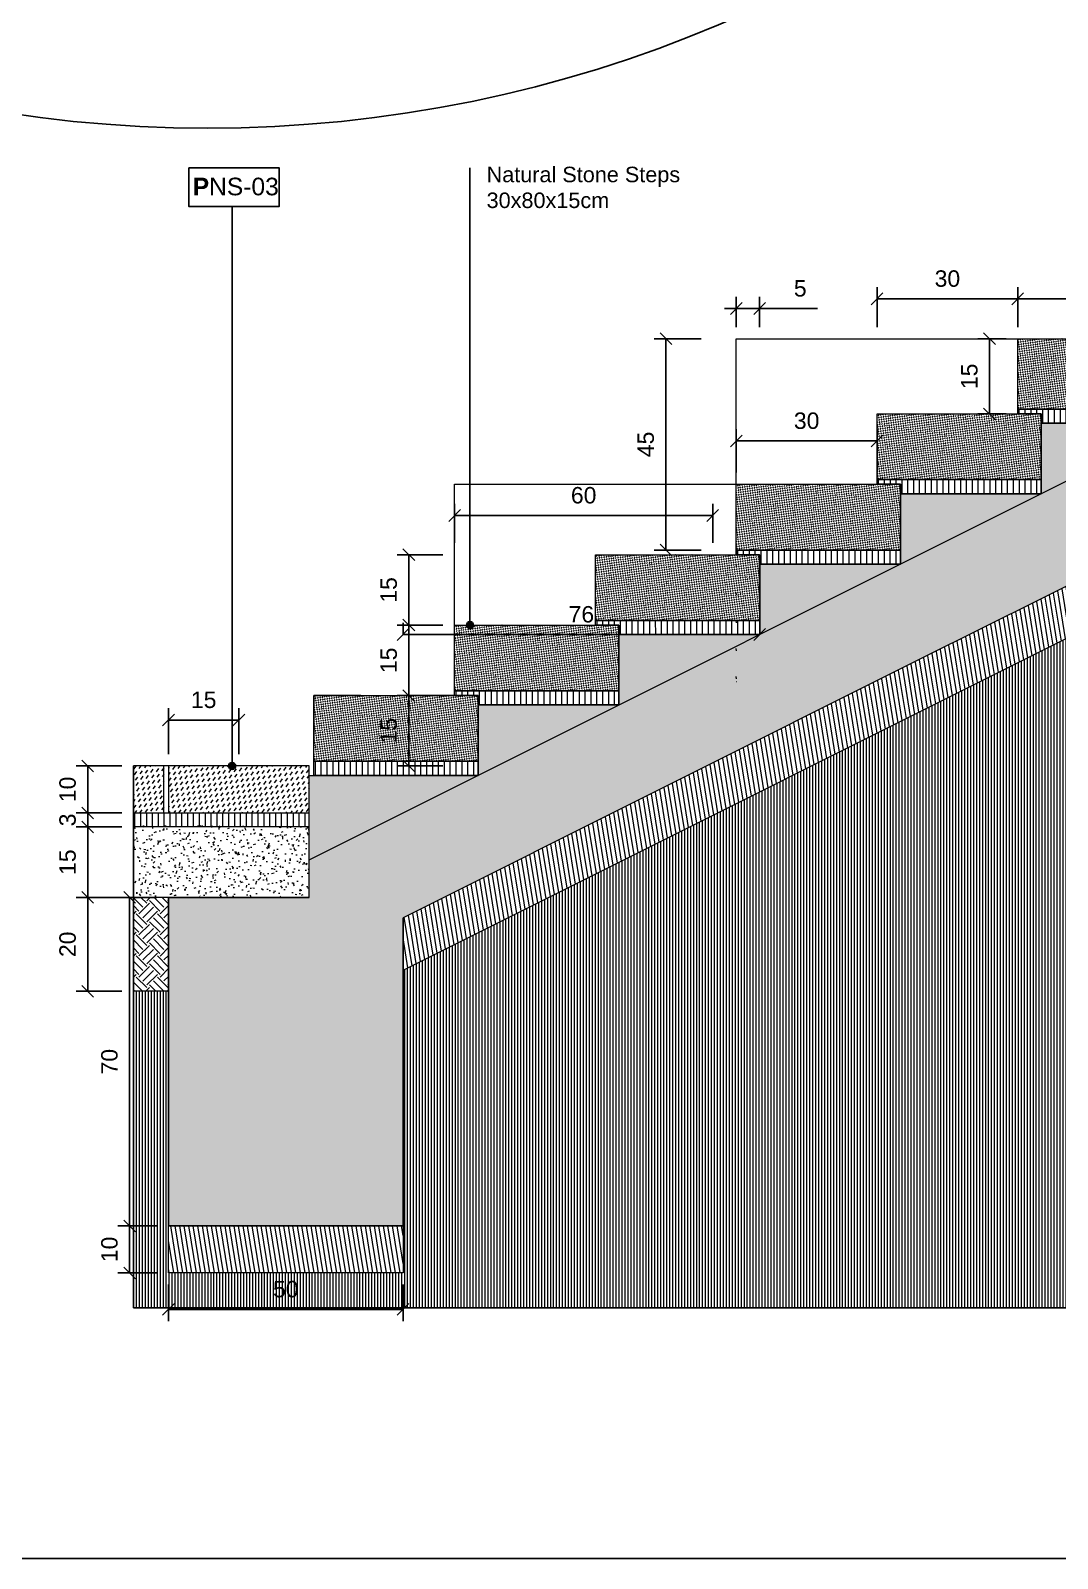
# Model space of a CAD drawing. Header units: metres. Extents: x -325 to 301, y -147 to 149.
# Drawn here: x 76.008 to 78.196, y 33.457 to 36.712 of the extents above; entities that cross this region are included whole.
import ezdxf

# ---------------------------------------------------------------- set-up
doc = ezdxf.new("R2010")
doc.units = ezdxf.units.M
doc.linetypes.add('DASH_1', pattern=[0.4, 0.1, -0.3])
doc.layers.get('Defpoints').update_dxf_attribs({"lineweight": 13})
doc.layers.add('-aux', color=50, linetype='Continuous', plot=False)
doc.layers.add('-AUX_MON', color=3, linetype='Continuous', plot=False)
doc.layers.add('0-TX-1_25', color=7, linetype='Continuous', true_color=0x3f4f7f)
for name, color, linetype, lineweight, true_color in [('03-TR-Paviment_08_Natural Stone Bleachers', 7, 'Continuous', 5, 0xafad9d), ('3-TR sorra granitica', 7, 'Continuous', 0, 0xf2dac9), ('3-TR tot_u', 7, 'Continuous', 5, 0x787878)]:
    doc.layers.add(name, color=color, linetype=linetype, lineweight=lineweight, true_color=true_color)
for name, color, linetype, lineweight in [('1-CM', 7, 'Continuous', 0), ('3-TR Formigó', 252, 'Continuous', 0), ('3-TR Seleccionat', 44, 'Continuous', 0), ('3-TR Tot-u', 37, 'Continuous', 0)]:
    doc.layers.add(name, color=color, linetype=linetype, lineweight=lineweight)
for name, color, linetype in [('1-SECCIÓ', 1, 'Continuous'), ('A-KEYPLAN_HATCH', 7, 'Continuous'), ('A_TEXT_2', 7, 'Continuous')]:
    doc.layers.add(name, color=color, linetype=linetype)
doc.styles.get("Standard").update_dxf_attribs({"font": 'arial.ttf'})
doc.dimstyles.new('ISO-25', dxfattribs={"dimtxt": 0.1, "dimasz": 0.1, "dimexe": 0.1, "dimexo": 0.1, "dimgap": 0.1, "dimtad": 1, "dimdec": 0, "dimlfac": 100, "dimzin": 9, "dimtxsty": 'Standard', "dimblk": 'OBLIQUE', "dimcen": 0.1, "dimadec": 0, "dimazin": 0, "dimtfac": 1, "dimtdec": 0, "dimtmove": 0, "dimatfit": 3, "dimldrblk": 'OBLIQUE', "dimfxl": 1, "dimarcsym": 0})
pattern_1 = [(233, (7.401056, -4.337757), (0.0016315323, -0.0116089556), [0.0082894435, -0.0082894435])]

# ---------------------------------------------------------------- blocks, each defined once
blk = doc.blocks.new('_Oblique')
at = {"color": 0, "lineweight": -2}
blk.add_line((-0.5, -0.5), (0.5, 0.5), dxfattribs=at)
blk = doc.blocks.new('*D1971')
at = {"layer": '0-TX-1_25', "color": 0, "lineweight": -2, "transparency": 16777216}
for p, q in [((76.2018, 35.145), (76.1045, 35.145)), ((76.1295, 35.145), (76.1295, 35.045)), ((76.2018, 35.045), (76.1045, 35.045))]:
    blk.add_line(p, q, dxfattribs=at)
at = {"layer": 'Defpoints', "color": 0, "transparency": 16777216}
for p in [(76.2268, 35.145), (76.1295, 35.045), (76.2268, 35.045)]:
    blk.add_point(p, dxfattribs=at)
at = {"layer": '0-TX-1_25', "color": 0, "lineweight": -2, "transparency": 16777216, "xscale": 0.025, "yscale": 0.025, "zscale": 0.025}
for p, rotation in [((76.1295, 35.145), 90), ((76.1295, 35.045), 270)]:
    blk.add_blockref('_Oblique', p, dxfattribs=dict(at, rotation=rotation))
at = {"layer": '0-TX-1_25', "color": 0, "transparency": 16777216, "insert": (76.0866, 35.095), "char_height": 0.035, "attachment_point": 5, "rotation": 90}
blk.add_mtext('10', dxfattribs=at)
blk = doc.blocks.new('*D1978')
at = {"layer": '0-TX-1_25', "color": 0, "lineweight": -2, "transparency": 16777216}
for p, q in [((76.1295, 35.045), (76.1295, 35.07)), ((76.2018, 35.045), (76.1045, 35.045)), ((76.1295, 35.045), (76.1295, 35.015)), ((76.2018, 35.015), (76.1045, 35.015)), ((76.1295, 35.015), (76.1295, 34.99))]:
    blk.add_line(p, q, dxfattribs=at)
at = {"layer": 'Defpoints', "color": 0, "transparency": 16777216}
for p in [(76.2268, 35.045), (76.1295, 35.015), (76.2268, 35.015)]:
    blk.add_point(p, dxfattribs=at)
at = {"layer": '0-TX-1_25', "color": 0, "lineweight": -2, "transparency": 16777216, "xscale": 0.025, "yscale": 0.025, "zscale": 0.025}
for p, rotation in [((76.1295, 35.045), 270), ((76.1295, 35.015), 90)]:
    blk.add_blockref('_Oblique', p, dxfattribs=dict(at, rotation=rotation))
at = {"layer": '0-TX-1_25', "color": 0, "transparency": 16777216, "insert": (76.0866, 35.03), "char_height": 0.035, "attachment_point": 5, "rotation": 90}
blk.add_mtext('3', dxfattribs=at)
blk = doc.blocks.new('*D1979')
at = {"layer": '0-TX-1_25', "color": 0, "lineweight": -2, "transparency": 16777216}
for p, q in [((76.2018, 35.015), (76.1045, 35.015)), ((76.1295, 35.015), (76.1295, 34.865)), ((76.2018, 34.865), (76.1045, 34.865))]:
    blk.add_line(p, q, dxfattribs=at)
at = {"layer": 'Defpoints', "color": 0, "transparency": 16777216}
for p in [(76.2268, 35.015), (76.1295, 34.865), (76.2268, 34.865)]:
    blk.add_point(p, dxfattribs=at)
at = {"layer": '0-TX-1_25', "color": 0, "lineweight": -2, "transparency": 16777216, "xscale": 0.025, "yscale": 0.025, "zscale": 0.025}
for p, rotation in [((76.1295, 35.015), 90), ((76.1295, 34.865), 270)]:
    blk.add_blockref('_Oblique', p, dxfattribs=dict(at, rotation=rotation))
at = {"layer": '0-TX-1_25', "color": 0, "transparency": 16777216, "insert": (76.0866, 34.94), "char_height": 0.035, "attachment_point": 5, "rotation": 90}
blk.add_mtext('15', dxfattribs=at)
blk = doc.blocks.new('*D1980')
at = {"layer": '0-TX-1_25', "color": 0, "lineweight": -2, "transparency": 16777216}
for p, q in [((76.2295, 34.865), (76.1045, 34.865)), ((76.1295, 34.865), (76.1295, 34.665)), ((76.2018, 34.665), (76.1045, 34.665))]:
    blk.add_line(p, q, dxfattribs=at)
at = {"layer": 'Defpoints', "color": 0, "transparency": 16777216}
for p in [(76.3268, 34.865), (76.1295, 34.665), (76.2268, 34.665)]:
    blk.add_point(p, dxfattribs=at)
at = {"layer": '0-TX-1_25', "color": 0, "lineweight": -2, "transparency": 16777216, "xscale": 0.025, "yscale": 0.025, "zscale": 0.025}
for p, rotation in [((76.1295, 34.865), 90), ((76.1295, 34.665), 270)]:
    blk.add_blockref('_Oblique', p, dxfattribs=dict(at, rotation=rotation))
at = {"layer": '0-TX-1_25', "color": 0, "transparency": 16777216, "insert": (76.0866, 34.765), "char_height": 0.035, "attachment_point": 5, "rotation": 90}
blk.add_mtext('20', dxfattribs=at)
blk = doc.blocks.new('*D1966')
at = {"layer": '0-TX-1_25', "color": 0, "lineweight": -2, "transparency": 16777216}
for p, q in [((77.4365, 36.055), (77.3366, 36.055)), ((77.3616, 36.055), (77.3616, 35.605)), ((77.4365, 35.605), (77.3366, 35.605))]:
    blk.add_line(p, q, dxfattribs=at)
at = {"layer": 'Defpoints', "color": 0, "transparency": 16777216}
for p in [(77.4615, 36.055), (77.3616, 35.605), (77.4615, 35.605)]:
    blk.add_point(p, dxfattribs=at)
at = {"layer": '0-TX-1_25', "color": 0, "lineweight": -2, "transparency": 16777216, "xscale": 0.025, "yscale": 0.025, "zscale": 0.025}
for p, rotation in [((77.3616, 36.055), 90), ((77.3616, 35.605), 270)]:
    blk.add_blockref('_Oblique', p, dxfattribs=dict(at, rotation=rotation))
at = {"layer": '0-TX-1_25', "color": 0, "transparency": 16777216, "insert": (77.3188, 35.83), "char_height": 0.035, "attachment_point": 5, "rotation": 90}
blk.add_mtext('45', dxfattribs=at)
blk = doc.blocks.new('*D1967')
at = {"layer": '0-TX-1_25', "color": 0, "lineweight": -2, "transparency": 16777216}
for p, q in [((76.9114, 35.62), (76.9114, 35.7036)), ((76.9114, 35.6786), (77.4614, 35.6786)), ((77.4614, 35.62), (77.4614, 35.7036))]:
    blk.add_line(p, q, dxfattribs=at)
at = {"layer": 'Defpoints', "color": 0, "transparency": 16777216}
for p in [(77.4614, 35.6786), (76.9114, 35.595), (77.4614, 35.595)]:
    blk.add_point(p, dxfattribs=at)
at = {"layer": '0-TX-1_25', "color": 0, "lineweight": -2, "transparency": 16777216, "xscale": 0.025, "yscale": 0.025, "zscale": 0.025, "rotation": 180}
blk.add_blockref('_Oblique', (76.9114, 35.6786), dxfattribs=at)
at = {"layer": '0-TX-1_25', "color": 0, "lineweight": -2, "transparency": 16777216, "xscale": 0.025, "yscale": 0.025, "zscale": 0.025}
blk.add_blockref('_Oblique', (77.4614, 35.6786), dxfattribs=at)
at = {"layer": '0-TX-1_25', "color": 0, "transparency": 16777216, "insert": (77.1864, 35.7215), "char_height": 0.035, "attachment_point": 5}
blk.add_mtext('60', dxfattribs=at)
blk = doc.blocks.new('*D1968')
at = {"layer": '0-TX-1_25', "color": 0, "lineweight": -2, "transparency": 16777216}
for p, q in [((76.8864, 35.595), (76.7887, 35.595)), ((76.8137, 35.445), (76.8137, 35.595)), ((76.8864, 35.445), (76.7887, 35.445))]:
    blk.add_line(p, q, dxfattribs=at)
at = {"layer": 'Defpoints', "color": 0, "transparency": 16777216}
for p in [(76.8137, 35.595), (76.9114, 35.595), (76.9114, 35.445)]:
    blk.add_point(p, dxfattribs=at)
at = {"layer": '0-TX-1_25', "color": 0, "lineweight": -2, "transparency": 16777216, "xscale": 0.025, "yscale": 0.025, "zscale": 0.025}
for p, rotation in [((76.8137, 35.595), 90), ((76.8137, 35.445), 270)]:
    blk.add_blockref('_Oblique', p, dxfattribs=dict(at, rotation=rotation))
at = {"layer": '0-TX-1_25', "color": 0, "transparency": 16777216, "insert": (76.7709, 35.52), "char_height": 0.035, "attachment_point": 5, "rotation": 90}
blk.add_mtext('15', dxfattribs=at)
blk = doc.blocks.new('*D1977')
at = {"layer": '0-TX-1_25', "color": 0, "lineweight": -2, "transparency": 16777216}
for p, q in [((76.8864, 35.445), (76.7887, 35.445)), ((76.8137, 35.445), (76.8137, 35.295)), ((76.8864, 35.295), (76.7887, 35.295))]:
    blk.add_line(p, q, dxfattribs=at)
at = {"layer": 'Defpoints', "color": 0, "transparency": 16777216}
for p in [(76.9114, 35.445), (76.8137, 35.295), (76.9114, 35.295)]:
    blk.add_point(p, dxfattribs=at)
at = {"layer": '0-TX-1_25', "color": 0, "lineweight": -2, "transparency": 16777216, "xscale": 0.025, "yscale": 0.025, "zscale": 0.025}
for p, rotation in [((76.8137, 35.445), 90), ((76.8137, 35.295), 270)]:
    blk.add_blockref('_Oblique', p, dxfattribs=dict(at, rotation=rotation))
at = {"layer": '0-TX-1_25', "color": 0, "transparency": 16777216, "insert": (76.7709, 35.37), "char_height": 0.035, "attachment_point": 5, "rotation": 90}
blk.add_mtext('15', dxfattribs=at)
blk = doc.blocks.new('*D1969')
at = {"layer": '0-TX-1_25', "color": 0, "lineweight": -2, "transparency": 16777216}
for p, q in [((76.8864, 35.295), (76.7887, 35.295)), ((76.8137, 35.295), (76.8137, 35.145)), ((76.8864, 35.145), (76.7887, 35.145))]:
    blk.add_line(p, q, dxfattribs=at)
at = {"layer": 'Defpoints', "color": 0, "transparency": 16777216}
for p in [(76.9114, 35.295), (76.8137, 35.145), (76.9114, 35.145)]:
    blk.add_point(p, dxfattribs=at)
at = {"layer": '0-TX-1_25', "color": 0, "lineweight": -2, "transparency": 16777216, "xscale": 0.025, "yscale": 0.025, "zscale": 0.025}
for p, rotation in [((76.8137, 35.295), 90), ((76.8137, 35.145), 270)]:
    blk.add_blockref('_Oblique', p, dxfattribs=dict(at, rotation=rotation))
at = {"layer": '0-TX-1_25', "color": 0, "transparency": 16777216, "insert": (76.7709, 35.22), "char_height": 0.035, "attachment_point": 5, "rotation": 90}
blk.add_mtext('15', dxfattribs=at)
blk = doc.blocks.new('*D1970')
at = {"layer": '0-TX-1_25', "color": 0, "lineweight": -2, "transparency": 16777216}
for p, q in [((77.5115, 36.08), (77.5115, 36.1445)), ((77.5614, 36.08), (77.5614, 36.1445)), ((77.5115, 36.1195), (77.4865, 36.1195)), ((77.5115, 36.1195), (77.5614, 36.1195)), ((77.5614, 36.1195), (77.6846, 36.1195))]:
    blk.add_line(p, q, dxfattribs=at)
at = {"layer": 'Defpoints', "color": 0, "transparency": 16777216}
for p in [(77.5614, 36.1195), (77.5115, 36.055), (77.5614, 36.055)]:
    blk.add_point(p, dxfattribs=at)
at = {"layer": '0-TX-1_25', "color": 0, "lineweight": -2, "transparency": 16777216, "xscale": 0.025, "yscale": 0.025, "zscale": 0.025}
blk.add_blockref('_Oblique', (77.5115, 36.1195), dxfattribs=at)
at = {"layer": '0-TX-1_25', "color": 0, "lineweight": -2, "transparency": 16777216, "xscale": 0.025, "yscale": 0.025, "zscale": 0.025, "rotation": 180}
blk.add_blockref('_Oblique', (77.5614, 36.1195), dxfattribs=at)
at = {"layer": '0-TX-1_25', "color": 0, "transparency": 16777216, "insert": (77.648, 36.1623), "char_height": 0.035, "attachment_point": 5}
blk.add_mtext('5', dxfattribs=at)
blk = doc.blocks.new('hatch keyplan 2')
at = {"layer": 'A-KEYPLAN_HATCH'}
blk.add_lwpolyline([(0, 0.00548), (0.01287, 0.00548), (0.01287, 0), (0, 0)], close=True, dxfattribs=at)
blk = doc.blocks.new('hatch keyplan')
at = {"layer": 'A-KEYPLAN_HATCH'}
blk.add_blockref('hatch keyplan 2', (1.43058, 0.85215), dxfattribs=at)
blk = doc.blocks.new('PNS03')
at = {"layer": 'A-KEYPLAN_HATCH'}
blk.add_blockref('hatch keyplan', (-1.43058, -0.85215), dxfattribs=at)
at = {"layer": 'A_TEXT_2', "insert": (-0.0008, 0.00408), "char_height": 0.0025, "attachment_point": 1}
blk.add_mtext_dynamic_manual_height_columns('\\pi0.00137;{\\fArial|b1|i0|c0|p34;P}NS-03', width=0.0145619, gutter_width=0.015, heights=[0], dxfattribs=at)
blk = doc.blocks.new('POINT')
at = {"layer": '0-TX-1_25'}
h = blk.add_hatch(dxfattribs=at)
h.set_pattern_fill('ANGLE', color=256)
h.set_pattern_definition([(0, (-83.747, -12.726), (0, 6.985), [5.08, -1.905]), (90, (-83.747, -12.726), (-6.985, 4e-16), [5.08, -1.905])])
edge = h.paths.add_edge_path()
edge.add_arc((0, 0), 0.0075, 0, 360)
h = blk.add_hatch(color=256, dxfattribs=at)
h.dxf.hatch_style = 1
edge = h.paths.add_edge_path()
edge.add_arc((0, 0), 0.0075, 0, 360)
blk.add_circle((0, 0), 0.0075, dxfattribs=at)
blk = doc.blocks.new('*D1973')
at = {"layer": '0-TX-1_25', "color": 0, "lineweight": -2, "transparency": 16777216}
for p, q in [((77.5115, 35.77), (77.5115, 35.8624)), ((77.5115, 35.8374), (77.8116, 35.8374)), ((77.8116, 35.77), (77.8116, 35.8624))]:
    blk.add_line(p, q, dxfattribs=at)
at = {"layer": 'Defpoints', "color": 0, "transparency": 16777216}
for p in [(77.8116, 35.8374), (77.5115, 35.745), (77.8116, 35.745)]:
    blk.add_point(p, dxfattribs=at)
at = {"layer": '0-TX-1_25', "color": 0, "lineweight": -2, "transparency": 16777216, "xscale": 0.025, "yscale": 0.025, "zscale": 0.025, "rotation": 180}
blk.add_blockref('_Oblique', (77.5115, 35.8374), dxfattribs=at)
at = {"layer": '0-TX-1_25', "color": 0, "lineweight": -2, "transparency": 16777216, "xscale": 0.025, "yscale": 0.025, "zscale": 0.025}
blk.add_blockref('_Oblique', (77.8116, 35.8374), dxfattribs=at)
at = {"layer": '0-TX-1_25', "color": 0, "transparency": 16777216, "insert": (77.6616, 35.8803), "char_height": 0.035, "attachment_point": 5}
blk.add_mtext('30', dxfattribs=at)
blk = doc.blocks.new('*D1974')
at = {"layer": '0-TX-1_25', "color": 0, "lineweight": -2, "transparency": 16777216}
for p, q in [((78.1116, 36.08), (78.1116, 36.1652)), ((78.4116, 36.08), (78.4116, 36.1652)), ((78.1116, 36.1402), (78.4116, 36.1402))]:
    blk.add_line(p, q, dxfattribs=at)
at = {"layer": 'Defpoints', "color": 0, "transparency": 16777216}
for p in [(78.4116, 36.1402), (78.1116, 36.055), (78.4116, 36.055)]:
    blk.add_point(p, dxfattribs=at)
at = {"layer": '0-TX-1_25', "color": 0, "lineweight": -2, "transparency": 16777216, "xscale": 0.025, "yscale": 0.025, "zscale": 0.025, "rotation": 180}
blk.add_blockref('_Oblique', (78.1116, 36.1402), dxfattribs=at)
at = {"layer": '0-TX-1_25', "color": 0, "lineweight": -2, "transparency": 16777216, "xscale": 0.025, "yscale": 0.025, "zscale": 0.025}
blk.add_blockref('_Oblique', (78.4116, 36.1402), dxfattribs=at)
at = {"layer": '0-TX-1_25', "color": 0, "transparency": 16777216, "insert": (78.2616, 36.1831), "char_height": 0.035, "attachment_point": 5}
blk.add_mtext('30', dxfattribs=at)
blk = doc.blocks.new('*D1975')
at = {"layer": '0-TX-1_25', "color": 0, "lineweight": -2, "transparency": 16777216}
for p, q in [((78.0866, 36.055), (78.0263, 36.055)), ((78.0513, 36.055), (78.0513, 35.895)), ((78.0866, 35.895), (78.0263, 35.895))]:
    blk.add_line(p, q, dxfattribs=at)
at = {"layer": 'Defpoints', "color": 0, "transparency": 16777216}
for p in [(78.1116, 36.055), (78.0513, 35.895), (78.1116, 35.895)]:
    blk.add_point(p, dxfattribs=at)
at = {"layer": '0-TX-1_25', "color": 0, "lineweight": -2, "transparency": 16777216, "xscale": 0.025, "yscale": 0.025, "zscale": 0.025}
for p, rotation in [((78.0513, 36.055), 90), ((78.0513, 35.895), 270)]:
    blk.add_blockref('_Oblique', p, dxfattribs=dict(at, rotation=rotation))
at = {"layer": '0-TX-1_25', "color": 0, "transparency": 16777216, "insert": (78.0085, 35.975), "char_height": 0.035, "attachment_point": 5, "rotation": 90}
blk.add_mtext('15', dxfattribs=at)
blk = doc.blocks.new('*D1976')
at = {"layer": '0-TX-1_25', "color": 0, "lineweight": -2, "transparency": 16777216}
for p, q in [((77.8116, 36.08), (77.8116, 36.1652)), ((78.1116, 36.08), (78.1116, 36.1652)), ((78.1116, 36.1402), (77.8116, 36.1402))]:
    blk.add_line(p, q, dxfattribs=at)
at = {"layer": 'Defpoints', "color": 0, "transparency": 16777216}
for p in [(77.8116, 36.1402), (77.8116, 36.055), (78.1116, 36.055)]:
    blk.add_point(p, dxfattribs=at)
at = {"layer": '0-TX-1_25', "color": 0, "lineweight": -2, "transparency": 16777216, "xscale": 0.025, "yscale": 0.025, "zscale": 0.025, "rotation": 180}
blk.add_blockref('_Oblique', (77.8116, 36.1402), dxfattribs=at)
at = {"layer": '0-TX-1_25', "color": 0, "lineweight": -2, "transparency": 16777216, "xscale": 0.025, "yscale": 0.025, "zscale": 0.025}
blk.add_blockref('_Oblique', (78.1116, 36.1402), dxfattribs=at)
at = {"layer": '0-TX-1_25', "color": 0, "transparency": 16777216, "insert": (77.9616, 36.1831), "char_height": 0.035, "attachment_point": 5}
blk.add_mtext('30', dxfattribs=at)
blk = doc.blocks.new('*D1972')
at = {"layer": '0-TX-1_25', "color": 0, "lineweight": -2, "transparency": 16777216}
for p, q in [((76.3015, 35.17), (76.3015, 35.2678)), ((76.4515, 35.17), (76.4515, 35.2678)), ((76.3015, 35.2428), (76.4515, 35.2428))]:
    blk.add_line(p, q, dxfattribs=at)
at = {"layer": 'Defpoints', "color": 0, "transparency": 16777216}
for p in [(76.4515, 35.2428), (76.3015, 35.145), (76.4515, 35.145)]:
    blk.add_point(p, dxfattribs=at)
at = {"layer": '0-TX-1_25', "color": 0, "lineweight": -2, "transparency": 16777216, "xscale": 0.025, "yscale": 0.025, "zscale": 0.025, "rotation": 180}
blk.add_blockref('_Oblique', (76.3015, 35.2428), dxfattribs=at)
at = {"layer": '0-TX-1_25', "color": 0, "lineweight": -2, "transparency": 16777216, "xscale": 0.025, "yscale": 0.025, "zscale": 0.025}
blk.add_blockref('_Oblique', (76.4515, 35.2428), dxfattribs=at)
at = {"layer": '0-TX-1_25', "color": 0, "transparency": 16777216, "insert": (76.3765, 35.2857), "char_height": 0.035, "attachment_point": 5}
blk.add_mtext('15', dxfattribs=at)
blk = doc.blocks.new('*D1982')
at = {"layer": '0-TX-1_25', "color": 0, "lineweight": -2, "transparency": 16777216}
for p, q in [((76.8015, 35.425), (76.8015, 35.45)), ((77.5615, 35.425), (77.5615, 35.45)), ((77.5615, 35.425), (76.8015, 35.425))]:
    blk.add_line(p, q, dxfattribs=at)
at = {"layer": 'Defpoints', "color": 0, "transparency": 16777216}
for p in [(76.8015, 35.425), (76.8015, 35.425), (77.5615, 35.425)]:
    blk.add_point(p, dxfattribs=at)
at = {"layer": '0-TX-1_25', "color": 0, "lineweight": -2, "transparency": 16777216, "xscale": 0.025, "yscale": 0.025, "zscale": 0.025, "rotation": 180}
blk.add_blockref('_Oblique', (76.8015, 35.425), dxfattribs=at)
at = {"layer": '0-TX-1_25', "color": 0, "lineweight": -2, "transparency": 16777216, "xscale": 0.025, "yscale": 0.025, "zscale": 0.025}
blk.add_blockref('_Oblique', (77.5615, 35.425), dxfattribs=at)
at = {"layer": '0-TX-1_25', "color": 0, "transparency": 16777216, "insert": (77.1815, 35.4679), "char_height": 0.035, "attachment_point": 5}
blk.add_mtext('76', dxfattribs=at)
blk = doc.blocks.new('*D2976')
at = {"layer": '0-TX-1_25', "color": 0, "lineweight": -2, "transparency": 16777216}
for p, q in [((76.2765, 34.165), (76.1937, 34.165)), ((76.2187, 34.165), (76.2187, 34.065)), ((76.2765, 34.065), (76.1937, 34.065))]:
    blk.add_line(p, q, dxfattribs=at)
at = {"layer": 'Defpoints', "color": 0, "transparency": 16777216}
for p in [(76.3015, 34.165), (76.2187, 34.065), (76.3015, 34.065)]:
    blk.add_point(p, dxfattribs=at)
at = {"layer": '0-TX-1_25', "color": 0, "lineweight": -2, "transparency": 16777216, "xscale": 0.025, "yscale": 0.025, "zscale": 0.025}
for p, rotation in [((76.2187, 34.165), 90), ((76.2187, 34.065), 270)]:
    blk.add_blockref('_Oblique', p, dxfattribs=dict(at, rotation=rotation))
at = {"layer": '0-TX-1_25', "color": 0, "transparency": 16777216, "insert": (76.1758, 34.115), "char_height": 0.035, "attachment_point": 5, "rotation": 90}
blk.add_mtext('10', dxfattribs=at)
blk = doc.blocks.new('*D2977')
at = {"layer": '0-TX-1_25', "color": 0, "lineweight": -2, "transparency": 16777216}
for p, q in [((76.3015, 34.04), (76.3015, 33.9623)), ((76.8015, 34.04), (76.8015, 33.9623)), ((76.3015, 33.9873), (76.8015, 33.9873))]:
    blk.add_line(p, q, dxfattribs=at)
at = {"layer": 'Defpoints', "color": 0, "transparency": 16777216}
for p in [(76.3015, 34.065), (76.8015, 34.065), (76.8015, 33.9873)]:
    blk.add_point(p, dxfattribs=at)
at = {"layer": '0-TX-1_25', "color": 0, "lineweight": -2, "transparency": 16777216, "xscale": 0.025, "yscale": 0.025, "zscale": 0.025, "rotation": 180}
blk.add_blockref('_Oblique', (76.3015, 33.9873), dxfattribs=at)
at = {"layer": '0-TX-1_25', "color": 0, "lineweight": -2, "transparency": 16777216, "xscale": 0.025, "yscale": 0.025, "zscale": 0.025}
blk.add_blockref('_Oblique', (76.8015, 33.9873), dxfattribs=at)
at = {"layer": '0-TX-1_25', "color": 0, "transparency": 16777216, "insert": (76.5515, 34.0302), "char_height": 0.035, "attachment_point": 5}
blk.add_mtext('50', dxfattribs=at)
blk = doc.blocks.new('*D2978')
at = {"layer": '0-TX-1_25', "color": 0, "lineweight": -2, "transparency": 16777216}
for p, q in [((76.2766, 34.865), (76.1937, 34.865)), ((76.2187, 34.865), (76.2187, 34.165)), ((76.2765, 34.165), (76.1937, 34.165))]:
    blk.add_line(p, q, dxfattribs=at)
at = {"layer": 'Defpoints', "color": 0, "transparency": 16777216}
for p in [(76.3016, 34.865), (76.2187, 34.165), (76.3015, 34.165)]:
    blk.add_point(p, dxfattribs=at)
at = {"layer": '0-TX-1_25', "color": 0, "lineweight": -2, "transparency": 16777216, "xscale": 0.025, "yscale": 0.025, "zscale": 0.025}
for p, rotation in [((76.2187, 34.865), 90), ((76.2187, 34.165), 270)]:
    blk.add_blockref('_Oblique', p, dxfattribs=dict(at, rotation=rotation))
at = {"layer": '0-TX-1_25', "color": 0, "transparency": 16777216, "insert": (76.1758, 34.515), "char_height": 0.035, "attachment_point": 5, "rotation": 90}
blk.add_mtext('70', dxfattribs=at)

msp = doc.modelspace()

# ---------------------------------------------------------------- hatches: boundary and pattern name
at = {"layer": '03-TR-Paviment_08_Natural Stone Bleachers'}
h = msp.add_hatch(dxfattribs=at)
h.set_pattern_fill('DASH', color=256, scale=0.0011, angle=233, style=0, double=1)
h.set_pattern_definition([(233, (13.876961, -16.611017), (0.00068739555, -0.00489107349), [0.0034925, -0.0034925])])
h.paths.add_polyline_path([(78.1116, 35.905), (78.4116, 35.905), (78.4116, 36.055), (78.1116, 36.055)])
h = msp.add_hatch(dxfattribs=at)
h.set_pattern_fill('DASH', color=256, scale=0.0011, angle=233, style=0, double=1)
h.set_pattern_definition([(233, (13.576961, -16.7566806), (0.00068739555, -0.00489107349), [0.0034925, -0.0034925])])
h.paths.add_polyline_path([(77.8116, 35.755), (78.1616, 35.755), (78.1616, 35.895), (77.8116, 35.895)])
h = msp.add_hatch(dxfattribs=at)
h.set_pattern_fill('DASH', color=256, scale=0.0011, angle=233, style=0, double=1)
h.set_pattern_definition([(233, (13.2768166, -16.9066806), (0.00068739555, -0.00489107349), [0.0034925, -0.0034925])])
h.paths.add_polyline_path([(77.5115, 35.605), (77.8615, 35.605), (77.8615, 35.745), (77.5115, 35.745)])
h = msp.add_hatch(dxfattribs=at)
h.set_pattern_fill('DASH', color=256, scale=0.0011, angle=233, style=0, double=1)
h.set_pattern_definition([(233, (12.9768166, -17.0566806), (0.00068739555, -0.00489107349), [0.0034925, -0.0034925])])
h.paths.add_polyline_path([(77.2115, 35.455), (77.5615, 35.455), (77.5615, 35.595), (77.2115, 35.595)])
h = msp.add_hatch(dxfattribs=at)
h.set_pattern_fill('DASH', color=256, scale=0.0011, angle=233, style=0, double=1)
h.set_pattern_definition([(233, (12.676672, -17.2066806), (0.00068739555, -0.00489107349), [0.0034925, -0.0034925])])
h.paths.add_polyline_path([(76.9114, 35.305), (77.2614, 35.305), (77.2614, 35.445), (76.9114, 35.445)])
h = msp.add_hatch(dxfattribs=at)
h.set_pattern_fill('DASH', color=256, scale=0.0011, angle=233, style=0, double=1)
h.set_pattern_definition([(233, (12.326672, -17.3566806), (0.00068739555, -0.00489107349), [0.0034925, -0.0034925])])
h.paths.add_polyline_path([(76.6114, 35.155), (76.9614, 35.155), (76.9614, 35.295), (76.6114, 35.295)])
h = msp.add_hatch(dxfattribs=at)
h.set_pattern_fill('DASH', color=256, scale=0.002611, angle=233, style=0, double=1)
h.set_pattern_definition(pattern_1)
h.paths.add_polyline_path([(76.2268, 35.145), (76.2268, 35.045), (76.2915, 35.045), (76.2915, 35.145)])
h = msp.add_hatch(dxfattribs=at)
h.set_pattern_fill('DASH', color=256, scale=0.002611, angle=233, style=0, double=1)
h.set_pattern_definition(pattern_1)
h.paths.add_polyline_path([(76.6015, 35.145), (76.3015, 35.145), (76.3015, 35.045), (76.6015, 35.045)])
at = {"layer": '3-TR Formigó'}
h = msp.add_hatch(dxfattribs=at)
h.set_pattern_fill('ANSI31', color=256, scale=0.003, angle=234.1752)
h.set_pattern_definition([(279.175244, (-132.160524, -9.211241), (0.00940313004, 0.0015188056), [])])
h.paths.add_polyline_path([(78.4116, 35.625), (76.8015, 34.8215), (76.8015, 34.7097), (78.4353, 35.5265), (78.5116, 35.5265), (78.5116, 35.6265)])
h = msp.add_hatch(dxfattribs=at)
h.set_pattern_fill('ANSI31', color=256, scale=0.003, angle=234.1752)
h.set_pattern_definition([(279.175244, (-131.276781, -8.535601), (0.00940313004, 0.0015188056), [])])
h.paths.add_polyline_path([(77.5123, 35.325), (77.5123, 35.575), (77.5115, 35.575), (77.5115, 35.325)])
h = msp.add_hatch(dxfattribs=at)
h.set_pattern_fill('ANSI31', color=256, scale=0.003, angle=234.1752)
h.set_pattern_definition([(279.175244, (-132.660524, -9.855915), (0.00940313004, 0.0015188056), [])])
h.paths.add_polyline_path([(76.8015, 34.165), (76.3015, 34.165), (76.3015, 34.065), (76.8015, 34.065)])
at = {"layer": '3-TR Seleccionat'}
h = msp.add_hatch(dxfattribs=at)
h.set_pattern_fill('ANSI31', color=256, scale=0.002, angle=225)
h.set_pattern_definition([(270, (3.6402144, 0), (0.00635, -9e-19), [])])
h.paths.add_polyline_path([(79.0116, 35.7059), (79.0116, 35.075), (78.5116, 35.075), (78.5116, 35.5265), (78.4353, 35.5265), (76.8015, 34.7097), (76.8015, 34.065), (76.3015, 34.065), (76.3015, 34.665), (76.2268, 34.665), (76.2268, 33.9904), (79.2268, 33.9904), (79.2268, 35.5759), (79.2268, 35.7059)])
at = {"layer": '3-TR sorra granitica'}
h = msp.add_hatch(dxfattribs=at)
h.set_pattern_fill('LINE', color=256, scale=0.1, angle=54.368, style=0)
h.set_pattern_definition([(90.014497, (103.274647, 244.080847), (-0.0124999996, -3.1627e-06), [])])
h.paths.add_polyline_path([(78.3215, 35.875), (78.3215, 35.905), (78.1114, 35.905), (78.1116, 35.905), (78.1114, 35.895), (78.1614, 35.895), (78.1614, 35.875)])
h.paths.add_polyline_path([(78.4116, 35.9048), (78.3177, 35.905), (78.3212, 35.8754), (78.4116, 35.8752)])
h = msp.add_hatch(dxfattribs=at)
h.set_pattern_fill('LINE', color=256, scale=0.1, angle=54.368, style=0)
h.set_pattern_definition([(90.014497, (102.974792, 243.930847), (-0.0124999996, -3.1627e-06), [])])
h.paths.add_polyline_path([(78.0216, 35.725), (78.0216, 35.755), (77.8115, 35.755), (77.8117, 35.755), (77.8116, 35.745), (77.8615, 35.745), (77.8615, 35.725)])
h.paths.add_polyline_path([(78.1616, 35.7548), (78.0179, 35.755), (78.0214, 35.7254), (78.1616, 35.7252)])
h = msp.add_hatch(dxfattribs=at)
h.set_pattern_fill('LINE', color=256, scale=0.1, angle=54.368, style=0)
h.set_pattern_definition([(90.014497, (102.674503, 243.780847), (-0.0124999996, -3.1627e-06), [])])
h.paths.add_polyline_path([(77.7214, 35.575), (77.7214, 35.605), (77.5112, 35.605), (77.5114, 35.605), (77.5113, 35.595), (77.5612, 35.595), (77.5612, 35.575)])
h.paths.add_polyline_path([(77.8614, 35.6048), (77.7176, 35.605), (77.7211, 35.5754), (77.8614, 35.5752)])
h = msp.add_hatch(dxfattribs=at)
h.set_pattern_fill('LINE', color=256, scale=0.1, angle=54.368, style=0)
h.set_pattern_definition([(90.014497, (102.374647, 243.630847), (-0.0124999996, -3.1627e-06), [])])
h.paths.add_polyline_path([(77.4215, 35.425), (77.4215, 35.455), (77.2114, 35.455), (77.2116, 35.455), (77.2114, 35.445), (77.2614, 35.445), (77.2614, 35.425)])
h.paths.add_polyline_path([(77.5615, 35.4548), (77.4177, 35.455), (77.4212, 35.4254), (77.5615, 35.4252)])
h = msp.add_hatch(dxfattribs=at)
h.set_pattern_fill('LINE', color=256, scale=0.1, angle=54.368, style=0)
h.set_pattern_definition([(90.014497, (102.074503, 243.480847), (-0.0124999996, -3.1627e-06), [])])
h.paths.add_polyline_path([(77.1214, 35.275), (77.1214, 35.305), (76.9112, 35.305), (76.9114, 35.305), (76.9113, 35.295), (76.9612, 35.295), (76.9612, 35.275)])
h.paths.add_polyline_path([(77.2614, 35.3048), (77.1176, 35.305), (77.1211, 35.2754), (77.2614, 35.2752)])
h = msp.add_hatch(dxfattribs=at)
h.set_pattern_fill('LINE', color=256, scale=0.1, angle=54.368, style=0)
h.set_pattern_definition([(90.014497, (101.724503, 243.330847), (-0.0124999996, -3.1627e-06), [])])
h.paths.add_polyline_path([(76.7714, 35.125), (76.7714, 35.155), (76.6114, 35.155), (76.6114, 35.155), (76.6113, 35.145), (76.6112, 35.125)])
h.paths.add_polyline_path([(76.9614, 35.1548), (76.7676, 35.155), (76.7711, 35.1251), (76.9115, 35.125), (76.9115, 35.125), (76.9614, 35.125), (76.9614, 35.1449)])
h = msp.add_hatch(dxfattribs=at)
h.set_pattern_fill('LINE', color=256, scale=0.1, angle=54.368, style=0)
h.set_pattern_definition([(90.014497, (101.489921, 243.220847), (-0.0124999996, -3.1627e-06), [])])
h.paths.add_polyline_path([(76.2268, 35.045), (76.2268, 35.015), (76.5368, 35.015), (76.5368, 35.045)])
h.paths.add_polyline_path([(76.6015, 35.0154), (76.6015, 35.045), (76.533, 35.045), (76.5365, 35.0154)])
at = {"layer": '3-TR Tot-u'}
h = msp.add_hatch(dxfattribs=at)
h.set_pattern_fill('EARTH', color=256, scale=0.005, angle=-80.8248, style=0)
h.set_pattern_definition([(44.999999995, (-269455.400646, 738597.79281), (3.8e-12, 0.0449012806053), [0.03175, -0.03175]), (44.999999995, (-269455.409065, 738597.801228), (3.8e-12, 0.0449012806053), [0.03175, -0.03175]), (44.999999995, (-269455.417484, 738597.809647), (3.8e-12, 0.0449012806053), [0.03175, -0.03175]), (134.999999995, (-269455.417484, 738597.81526), (-0.0449012806053, 3.8e-12), [0.03175, -0.03175]), (134.999999995, (-269455.409065, 738597.82368), (-0.0449012806053, 3.8e-12), [0.03175, -0.03175]), (134.999999995, (-269455.400646, 738597.832098), (-0.0449012806053, 3.8e-12), [0.03175, -0.03175])])
h.paths.add_polyline_path([(76.3015, 34.665), (76.3015, 34.865), (76.2268, 34.865), (76.2268, 34.665)])
at = {"layer": '3-TR tot_u'}
h = msp.add_hatch(dxfattribs=at)
h.set_pattern_fill('AR-CONC', color=256, scale=0.00025, angle=90.2657)
h.set_pattern_definition([(140.265705, (7.401056, -4.337757), (0.003773512, 0.045564157), [0.0047625, -0.0523875]), (85.265705, (7.401056, -4.337757), (-0.047722838, -0.009032263), [0.00381, -0.041910146]), (190.71715, (7.40137, -4.33396), (-0.043949324, 0.036531893), [0.004047502, -0.04452256]), (136.449905, (7.388356, -4.337816), (0.010196192, 0.067817773), [0.00714375, -0.07858125]), (186.90126, (7.389206, -4.332164), (-0.0621311, 0.05906354), [0.006071256, -0.0667839]), (81.44986, (7.388356, -4.337816), (-0.0621311, 0.05906354), [0.00571499, -0.062864933]), (111.265705, (7.3915, -4.33145), (0.02539025, 0.038021752), [0.0047625, -0.0523875]), (56.265705, (7.3915, -4.33145), (-0.046118147, 0.015236802), [0.00381, -0.04191]), (161.71715, (7.393618, -4.328283), (-0.020727897, 0.053258554), [0.004047502, -0.044522484]), (127.765705, (7.401056, -4.337757), (-0.0211421132, 0.0006741133), [0, -0.041402, 0, -0.042545, 0, -0.04206875]), (97.765705, (7.401056, -4.337757), (-0.025122342, 0.016588591), [0, -0.024257, 0, -0.0404495, 0, -0.01603375]), (57.765705, (7.401122, -4.351917), (0.001274973, 0.033903926), [0, -0.015875, 0, -0.04953, 0, -0.0657225]), (47.765705, (7.40115, -4.358267), (-0.006528289, 0.037002419), [0, -0.0206375, 0, -0.032893, 0, -0.0466725])])
h.paths.add_polyline_path([(77.9086, 35.375), (78.4116, 35.625), (78.5116, 35.6265), (78.5116, 35.175), (79.0116, 35.175), (79.0118, 35.875), (78.4116, 35.875), (78.1616, 35.875), (78.1616, 35.725), (77.8616, 35.725), (77.8614, 35.575), (77.5612, 35.575), (77.5615, 35.425), (77.2614, 35.425), (77.2614, 35.275), (76.9612, 35.275), (76.9614, 35.125), (76.6015, 35.125), (76.6015, 34.9451), (76.6015, 34.865), (76.3015, 34.865), (76.3015, 34.165), (76.8015, 34.165), (76.8015, 34.8215)])
h = msp.add_hatch(dxfattribs=at)
h.set_pattern_fill('AR-CONC', color=256, scale=0.00025, angle=89.8705)
h.set_pattern_definition([(75.416951978, (264930.444535, -740274.51202), (0.042847951724, 0.0159494447276), [0.0047625, -0.0523875]), (20.416951978, (264930.444535, -740274.51202), (-0.0284585513776, 0.0393593941472), [0.00381, -0.0419101460425]), (125.868396678, (264930.448105, -740274.51069), (0.0143894010735, 0.0553088370647), [0.0040475022, -0.04452256115]), (71.601151978, (264930.439084, -740274.50055), (0.0657213798154, 0.0195936971874), [0.00714375, -0.07858125]), (122.052509588, (264930.44456, -740274.498916), (0.027057378225, 0.081342940127), [0.006071255785, -0.06678390204]), (16.601103148, (264930.439084, -740274.50055), (0.0270573782294, 0.0813429401255), [0.0057149917675, -0.06286493298]), (46.416951978, (264930.446182, -740274.50069), (0.045207962539, -0.0068233806194), [0.0047625, -0.0523875]), (351.416951978, (264930.44618, -740274.50069), (-0.005808451532, 0.048221421475), [0.00381, -0.04191]), (96.868396978, (264930.44995, -740274.50126), (0.0393995108286, 0.041398041034), [0.0040475022, -0.0445224844]), (62.916951978, (264930.444535, -740274.51202), (-0.00837539297598, 0.01942411315358), [0, -0.041402, 0, -0.042545, 0, -0.04206875]), (32.916951978, (264930.444535, -740274.51202), (0.0043385838535, 0.0297907723876), [0, -0.024257, 0, -0.0404495, 0, -0.01603375]), (352.916951978, (264930.431745, -740274.518097), (0.03123133691458, 0.01325538927637), [0, -0.015875, 0, -0.04953, 0, -0.0657225]), (342.916951978, (264930.42601, -740274.520823), (0.0307196005672, 0.0216357041141), [0, -0.0206375, 0, -0.032893, 0, -0.0466725])])
h.paths.add_polyline_path([(76.6015, 34.8664), (76.6015, 35.0166), (76.2268, 35.0186), (76.2268, 34.8682)])

# ---------------------------------------------------------------- linework, layer by layer
at = {"layer": '-aux'}
for points in [[(76.2268, 33.9904), (79.2268, 33.9904)], [(12.2345, 33.4567), (142.2345, 33.4567)]]:
    msp.add_lwpolyline(points, dxfattribs=at)
at = {"layer": '-AUX_MON'}
msp.add_circle((76.3843, 39.3031), 2.7993, dxfattribs=at)
at = {"layer": '0-TX-1_25'}
for points in [[(76.9441, 35.445), (76.944, 36.4191)], [(76.4372, 36.337), (76.4372, 35.1474)]]:
    msp.add_lwpolyline(points, dxfattribs=at)
at = {"layer": '1-CM'}
for points in [[(77.5115, 35.745), (77.5115, 36.055), (78.1116, 36.055)], [(76.8015, 34.165), (76.3015, 34.165), (76.3015, 34.865), (76.6015, 34.865), (76.6015, 34.9451), (76.6015, 35.125), (76.9614, 35.125), (76.9612, 35.275), (77.2614, 35.275), (77.2614, 35.425), (77.5615, 35.425), (77.5612, 35.575), (77.8614, 35.575), (77.8616, 35.725), (78.1616, 35.725), (78.1616, 35.875), (79.0118, 35.875), (79.0118, 35.175)], [(76.9114, 35.445), (76.9114, 35.745), (77.5115, 35.745)], [(78.4116, 35.625), (77.9086, 35.375), (76.8015, 34.8215), (76.8015, 34.165)], [(76.8015, 34.7097), (78.4353, 35.5265), (78.5116, 35.5265)], [(77.5115, 35.325), (77.5123, 35.325)], [(76.2268, 35.045), (76.6015, 35.045), (76.6015, 35.145), (76.2268, 35.145)], [(76.2915, 35.145), (76.2268, 35.145)], [(76.2268, 35.045), (76.2915, 35.045), (76.2915, 35.145)], [(76.6015, 35.145), (76.3015, 35.145), (76.3015, 35.045), (76.6015, 35.045), (76.6015, 35.145)], [(76.6015, 35.015), (76.2268, 35.015)], [(77.0673, 34.9544), (76.8015, 34.8215)], [(76.6015, 34.865), (76.2268, 34.865)], [(76.3015, 34.865), (76.3015, 34.865), (76.3015, 34.165), (76.8015, 34.165), (76.8015, 34.8215)], [(76.3015, 34.665), (76.2268, 34.665)], [(76.8015, 34.165), (76.8015, 34.065), (76.3015, 34.065), (76.3015, 34.165)]]:
    msp.add_lwpolyline(points, dxfattribs=at)
for points in [[(78.1116, 36.055), (78.4116, 36.055), (78.4116, 35.905), (78.1116, 35.905)], [(78.4116, 35.905), (78.4116, 35.875), (78.1614, 35.875), (78.1614, 35.895), (78.1115, 35.895), (78.1115, 35.905)], [(77.8116, 35.895), (78.1616, 35.895), (78.1616, 35.755), (77.8116, 35.755)], [(77.5115, 35.745), (77.8615, 35.745), (77.8615, 35.605), (77.5115, 35.605)], [(78.1616, 35.755), (78.1616, 35.725), (77.8615, 35.725), (77.8615, 35.745), (77.8116, 35.745), (77.8116, 35.755)], [(77.2115, 35.595), (77.5615, 35.595), (77.5615, 35.455), (77.2115, 35.455)], [(77.5615, 35.605), (77.5115, 35.605), (77.5114, 35.595), (77.5615, 35.595), (77.5615, 35.575), (77.8614, 35.575), (77.8614, 35.605)], [(77.8614, 35.605), (77.8614, 35.575), (77.5612, 35.575), (77.5612, 35.595), (77.5114, 35.595), (77.5114, 35.605)], [(77.5615, 35.455), (77.5615, 35.425), (77.2614, 35.425), (77.2614, 35.445), (77.2115, 35.445), (77.2115, 35.455)], [(76.9114, 35.445), (77.2614, 35.445), (77.2614, 35.305), (76.9114, 35.305)], [(76.6114, 35.295), (76.9614, 35.295), (76.9614, 35.155), (76.6114, 35.155)], [(77.2614, 35.305), (77.2614, 35.275), (76.9612, 35.275), (76.9612, 35.295), (76.9114, 35.295), (76.9114, 35.305)], [(76.9614, 35.155), (76.9614, 35.125), (76.9115, 35.125), (76.9115, 35.125), (76.6112, 35.125), (76.6112, 35.145), (76.6114, 35.145), (76.6114, 35.155)]]:
    msp.add_lwpolyline(points, close=True, dxfattribs=at)
at = {"layer": '1-CM', "color": 251, "true_color": 0x636466}
msp.add_lwpolyline([(76.6015, 34.9451), (78.4617, 35.875)], dxfattribs=at)
at = {"layer": '1-CM', "linetype": 'DASH_1', "ltscale": 0.1}
for points in [[(76.9114, 35.445), (77.2114, 35.445), (77.2114, 35.595)], [(76.9114, 35.295), (76.6114, 35.295), (76.6114, 35.145)]]:
    msp.add_lwpolyline(points, dxfattribs=at)
at = {"layer": '1-SECCIÓ'}
msp.add_line((76.2268, 35.145), (76.2268, 33.9904), dxfattribs=at)

# ---------------------------------------------------------------- block references
at = {"color": 244, "true_color": 0x991b1e, "xscale": 15.00000297146144, "yscale": 15.00000297146144, "zscale": 15.00000297146144, "rotation": 4.134825485940511e-07}
msp.add_blockref('PNS03', (76.3446, 36.337), dxfattribs=at)
at = {"layer": '0-TX-1_25'}
for p in [(76.9441, 35.445), (76.4372, 35.145)]:
    msp.add_blockref('POINT', p, dxfattribs=at)

# ---------------------------------------------------------------- texts
at = {"layer": '0-TX-1_25', "insert": (76.9795, 36.4216), "char_height": 0.033, "attachment_point": 1}
msp.add_mtext_dynamic_manual_height_columns('Natural Stone Steps  30x80x15cm', width=0.514074, gutter_width=12.5, heights=[0], dxfattribs=at)

# ---------------------------------------------------------------- dimensions: what is measured, and where the dimension line sits
at = {"layer": '0-TX-1_25'}
for base, p1, p2, picture, middle in [((77.8116, 36.1402), (78.1116, 36.055), (77.8116, 36.055), '*D1976', (77.9616, 36.1831)), ((78.4116, 36.1402), (78.1116, 36.055), (78.4116, 36.055), '*D1974', (78.2616, 36.1831)), ((77.5614, 36.1195), (77.5115, 36.055), (77.5614, 36.055), '*D1970', (77.648, 36.1623)), ((77.8116, 35.8374), (77.5115, 35.745), (77.8116, 35.745), '*D1973', (77.6616, 35.8803)), ((76.4515, 35.2428), (76.3015, 35.145), (76.4515, 35.145), '*D1972', (76.3765, 35.2857)), ((76.8015, 33.9873), (76.3015, 34.065), (76.8015, 34.065), '*D2977', (76.5515, 34.0302))]:
    dim = msp.add_linear_dim(base=base, p1=p1, p2=p2, dimstyle='ISO-25', override={"dimtxt": 0.035, "dimasz": 0.025, "dimexe": 0.025, "dimexo": 0.025, "dimgap": 0.025, "dimblk1": 'Oblique', "dimblk2": 'Oblique', "dimsah": 1, "dimfxl": 0.1, "dimfxlon": 1, "dimarcsym": 1}, dxfattribs=at)
    dim.commit()
    dim.dimension.update_dxf_attribs({"geometry": picture, "text_midpoint": middle})
for base, p1, p2, picture, middle in [((77.3616, 35.605), (77.4615, 36.055), (77.4615, 35.605), '*D1966', (77.3188, 35.83)), ((76.8137, 35.595), (76.9114, 35.445), (76.9114, 35.595), '*D1968', (76.7709, 35.52)), ((76.8137, 35.295), (76.9114, 35.445), (76.9114, 35.295), '*D1977', (76.7709, 35.37)), ((76.8137, 35.145), (76.9114, 35.295), (76.9114, 35.145), '*D1969', (76.7709, 35.22)), ((76.1295, 35.045), (76.2268, 35.145), (76.2268, 35.045), '*D1971', (76.0866, 35.095)), ((76.1295, 34.865), (76.2268, 35.015), (76.2268, 34.865), '*D1979', (76.0866, 34.94)), ((76.1295, 34.665), (76.3268, 34.865), (76.2268, 34.665), '*D1980', (76.0866, 34.765)), ((76.2187, 34.165), (76.3016, 34.865), (76.3015, 34.165), '*D2978', (76.1758, 34.515)), ((76.2187, 34.065), (76.3015, 34.165), (76.3015, 34.065), '*D2976', (76.1758, 34.115))]:
    dim = msp.add_linear_dim(base=base, p1=p1, p2=p2, angle=90, dimstyle='ISO-25', override={"dimtxt": 0.035, "dimasz": 0.025, "dimexe": 0.025, "dimexo": 0.025, "dimgap": 0.025, "dimblk1": 'Oblique', "dimblk2": 'Oblique', "dimsah": 1, "dimfxl": 0.1, "dimfxlon": 1, "dimarcsym": 1}, dxfattribs=at)
    dim.commit()
    dim.dimension.update_dxf_attribs({"geometry": picture, "text_midpoint": middle})
dim = msp.add_linear_dim(base=(78.0513, 35.895), p1=(78.1116, 36.055), p2=(78.1116, 35.895), angle=90, text='15', dimstyle='ISO-25', override={"dimtxt": 0.035, "dimasz": 0.025, "dimexe": 0.025, "dimexo": 0.025, "dimgap": 0.025, "dimblk1": 'Oblique', "dimblk2": 'Oblique', "dimsah": 1, "dimfxl": 0.1, "dimfxlon": 1, "dimarcsym": 1}, dxfattribs=at)
dim.commit()
dim.dimension.update_dxf_attribs({"geometry": '*D1975', "text_midpoint": (78.0085, 35.975)})
dim = msp.add_linear_dim(base=(77.4614, 35.6786), p1=(76.9114, 35.595), p2=(77.4614, 35.595), text='60', dimstyle='ISO-25', override={"dimtxt": 0.035, "dimasz": 0.025, "dimexe": 0.025, "dimexo": 0.025, "dimgap": 0.025, "dimblk1": 'Oblique', "dimblk2": 'Oblique', "dimsah": 1, "dimfxl": 0.1, "dimfxlon": 1, "dimarcsym": 1}, dxfattribs=at)
dim.commit()
dim.dimension.update_dxf_attribs({"geometry": '*D1967', "text_midpoint": (77.1864, 35.7215)})
dim = msp.add_aligned_dim(p1=(77.5615, 35.425), p2=(76.8015, 35.425), distance=0, dimstyle='ISO-25', override={"dimtxt": 0.035, "dimasz": 0.025, "dimexe": 0.025, "dimexo": 0.025, "dimgap": 0.025, "dimblk1": 'Oblique', "dimblk2": 'Oblique', "dimsah": 1, "dimfxl": 0.1, "dimfxlon": 1, "dimarcsym": 1}, dxfattribs=at)
dim.commit()
dim.dimension.update_dxf_attribs({"geometry": '*D1982', "text_midpoint": (77.1815, 35.4679)})
dim = msp.add_linear_dim(base=(76.1295, 35.015), p1=(76.2268, 35.045), p2=(76.2268, 35.015), angle=90, dimstyle='ISO-25', override={"dimtxt": 0.035, "dimasz": 0.025, "dimexe": 0.025, "dimexo": 0.025, "dimgap": 0.025, "dimblk1": 'Oblique', "dimblk2": 'Oblique', "dimsah": 1, "dimfxl": 0.1, "dimfxlon": 1, "dimarcsym": 1}, dxfattribs=at)
dim.commit()
dim.dimension.update_dxf_attribs({"geometry": '*D1978', "text_midpoint": (76.1295, 35.03), "dimtype": 160})

doc.saveas('drawing.dxf')
